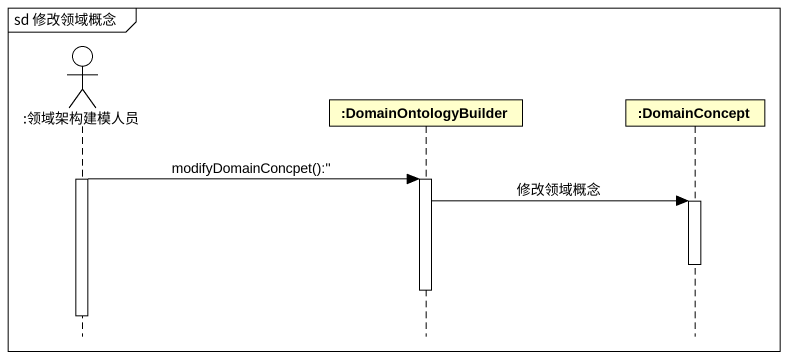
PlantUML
@startuml
mainframe sd 修改领域概念
hide footbox
actor ":领域架构建模人员" as 领域架构建模人员
participant ":DomainOntologyBuilder" as DomainOntologyBuilder
participant ":DomainConcept" as DomainConcept

activate 领域架构建模人员
领域架构建模人员 -> DomainOntologyBuilder : modifyDomainConcpet():''
activate DomainOntologyBuilder
DomainOntologyBuilder -> DomainConcept : 修改领域概念
activate DomainConcept
deactivate DomainConcept
deactivate DomainOntologyBuilder
deactivate 领域架构建模人员
@enduml
